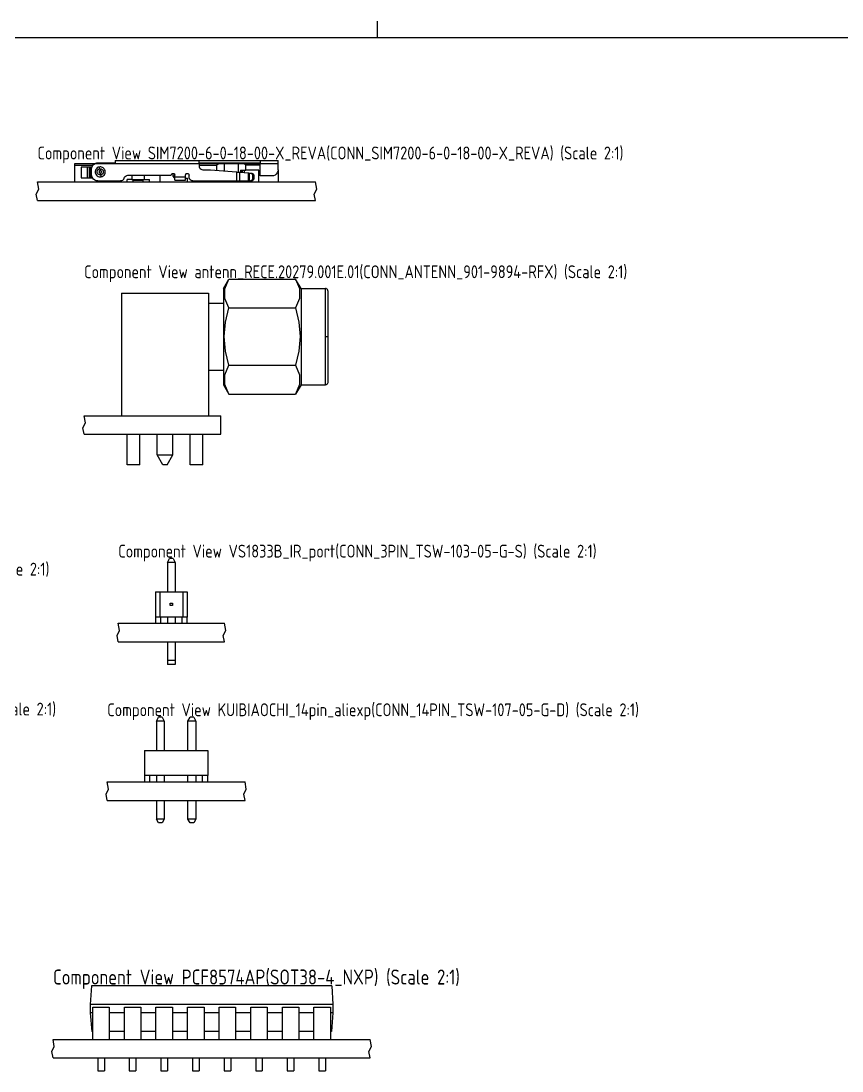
# Model space of a CAD drawing. Header units: inches. Extents: x 0 to 841, y -594 to 0.
# Drawn here: x 112.5 to 244.5, y -168.9 to 0 of the extents above; entities that cross this region are included whole.
import ezdxf

# ---------------------------------------------------------------- set-up
doc = ezdxf.new("R2010")
doc.units = ezdxf.units.IN
doc.header["$MEASUREMENT"] = 0
doc.styles.add('GOST type A0', font='', dxfattribs={"height": 2.116667})
doc.styles.get('GOST type A0').set_extended_font_data('GOST type A')

msp = doc.modelspace()

# ---------------------------------------------------------------- linework, layer by layer
at = {"color": 18, "true_color": 0x000000}
for p, q in [((169.79, 0), (169.79, -2.65)), ((2.65, -2.65), (838.35, -2.65)), ((121.15, -23.21), (121.15, -22.91)), ((121.15, -22.91), (124.41, -22.91)), ((121.15, -25.89), (121.15, -23.21)), ((121.15, -23.21), (124.06, -23.21)), ((122.15, -23.51), (122.15, -25.21)), ((123.9, -23.51), (122.15, -23.51)), ((123.15, -23.51), (123.15, -25.21)), ((123.45, -23.51), (123.45, -25.21)), ((123.75, -25.21), (123.75, -23.51)), ((123.85, -23.81), (123.88, -23.54)), ((123.88, -23.54), (124, -23.28)), ((124, -23.28), (124.18, -23.07)), ((124.18, -23.07), (124.41, -22.91)), ((124.41, -22.91), (124.55, -22.86)), ((124.41, -22.91), (141.15, -22.91)), ((124.55, -22.86), (124.7, -22.83)), ((124.55, -22.86), (124.63, -22.84)), ((124.55, -22.86), (124.55, -22.86)), ((124.75, -23.63), (124.62, -23.76)), ((124.7, -22.82), (124.85, -22.81)), ((124.7, -22.83), (124.85, -22.81)), ((124.7, -22.83), (124.7, -22.82)), ((124.92, -23.53), (124.75, -23.63)), ((124.85, -22.81), (127.65, -22.81)), ((125.1, -23.48), (124.92, -23.53)), ((125.25, -23.46), (125.1, -23.48)), ((125.1, -23.48), (125.1, -23.48)), ((125.11, -23.51), (125.1, -23.48)), ((125.11, -23.51), (125.11, -23.51)), ((125.11, -23.54), (125.11, -23.51)), ((125.11, -23.54), (125.11, -23.54)), ((125.12, -23.6), (125.11, -23.54)), ((125.12, -23.6), (125.12, -23.6)), ((125.13, -23.65), (125.12, -23.6)), ((125.34, -23.47), (125.25, -23.46)), ((125.44, -23.49), (125.34, -23.47)), ((125.59, -23.54), (125.44, -23.49)), ((125.74, -23.63), (125.59, -23.54)), ((125.86, -23.75), (125.74, -23.63)), ((127.65, -22.41), (127.65, -22.43)), ((127.65, -22.41), (141.15, -22.41)), ((127.65, -22.43), (127.65, -22.69)), ((127.65, -22.43), (127.65, -22.49)), ((127.65, -22.49), (127.65, -22.57)), ((127.65, -22.57), (127.65, -22.69)), ((127.65, -22.69), (127.65, -22.81)), ((130.35, -22.91), (148.35, -22.91)), ((141.15, -22.41), (150.95, -22.41)), ((141.15, -22.43), (141.15, -22.41)), ((141.15, -22.78), (141.15, -22.43)), ((141.15, -22.48), (141.15, -22.43)), ((141.15, -22.56), (141.15, -22.48)), ((141.15, -22.66), (141.15, -22.56)), ((141.15, -22.78), (141.15, -22.66)), ((141.15, -22.91), (141.15, -22.78)), ((141.15, -22.81), (150.95, -22.81)), ((141.15, -22.91), (141.15, -23.31)), ((141.15, -22.91), (144.25, -22.91)), ((141.15, -23.21), (143.95, -23.21)), ((141.15, -23.31), (141.17, -23.47)), ((141.17, -23.47), (141.23, -23.61)), ((141.23, -23.61), (141.32, -23.74)), ((143.95, -23.21), (144.25, -22.91)), ((143.95, -23.21), (143.95, -24)), ((144.25, -22.91), (145.15, -22.91)), ((145.15, -22.91), (145.15, -24.1)), ((145.15, -22.91), (147.45, -22.91)), ((147.45, -22.91), (147.45, -24.3)), ((147.45, -22.91), (148.35, -22.91)), ((148.65, -23.21), (148.35, -22.91)), ((148.35, -22.91), (150.95, -22.91)), ((148.65, -24.01), (148.65, -23.21)), ((150.95, -23.21), (148.65, -23.21)), ((150.95, -22.41), (150.95, -22.43)), ((150.95, -22.41), (153.85, -22.41)), ((150.95, -22.43), (150.95, -22.78)), ((150.95, -22.43), (150.95, -22.48)), ((150.95, -22.48), (150.95, -22.56)), ((150.95, -22.56), (150.95, -22.66)), ((150.95, -22.66), (150.95, -22.78)), ((150.95, -22.78), (150.95, -22.91)), ((150.95, -24.91), (150.95, -22.91)), ((150.95, -22.91), (153.85, -22.91)), ((153.85, -22.43), (153.85, -22.41)), ((153.85, -22.78), (153.85, -22.43)), ((153.85, -22.48), (153.85, -22.43)), ((153.85, -22.56), (153.85, -22.48)), ((153.85, -22.66), (153.85, -22.56)), ((153.85, -22.78), (153.85, -22.66)), ((153.85, -22.91), (153.85, -22.78)), ((153.85, -23.91), (153.85, -22.91)), ((122.15, -25.21), (123.98, -25.21)), ((123.85, -24.71), (123.85, -23.81)), ((123.88, -24.97), (123.85, -24.71)), ((123.98, -25.21), (123.88, -24.97)), ((124.14, -25.42), (123.98, -25.21)), ((124.48, -24.06), (124.45, -24.21)), ((124.45, -24.21), (124.45, -24.36)), ((124.45, -24.36), (124.48, -24.51)), ((124.53, -23.9), (124.48, -24.06)), ((124.48, -24.51), (124.54, -24.65)), ((124.62, -23.76), (124.53, -23.9)), ((124.54, -24.65), (124.64, -24.78)), ((124.64, -24.78), (124.75, -24.9)), ((124.75, -24.22), (124.77, -24.12)), ((124.75, -24.24), (124.75, -24.22)), ((124.75, -24.32), (124.75, -24.24)), ((124.76, -24.36), (124.75, -24.32)), ((124.75, -24.9), (124.9, -24.98)), ((124.77, -24.41), (124.76, -24.36)), ((124.77, -24.12), (124.81, -24.03)), ((124.77, -24.12), (124.77, -24.12)), ((124.79, -24.46), (124.77, -24.41)), ((124.8, -24.49), (124.79, -24.46)), ((124.84, -24.56), (124.8, -24.49)), ((124.81, -24.02), (124.86, -23.94)), ((124.81, -24.03), (124.81, -24.02)), ((124.86, -24.58), (124.84, -24.56)), ((124.86, -23.94), (124.88, -23.93)), ((124.92, -24.65), (124.86, -24.58)), ((124.88, -23.93), (124.94, -23.87)), ((124.9, -24.98), (125.05, -25.04)), ((124.93, -24.65), (124.92, -24.65)), ((125.02, -24.71), (124.93, -24.65)), ((124.94, -23.87), (124.96, -23.85)), ((124.96, -23.85), (125.02, -23.82)), ((125.02, -23.82), (125.05, -23.8)), ((125.02, -24.71), (125.02, -24.71)), ((125.12, -24.75), (125.02, -24.71)), ((125.05, -23.8), (125.09, -23.79)), ((125.06, -24.19), (125.05, -24.23)), ((125.05, -24.23), (125.05, -24.28)), ((125.05, -24.28), (125.05, -24.32)), ((125.05, -24.32), (125.07, -24.36)), ((125.05, -25.04), (125.15, -25.06)), ((125.08, -24.15), (125.06, -24.19)), ((125.07, -24.36), (125.09, -24.39)), ((125.11, -24.11), (125.08, -24.15)), ((125.09, -23.79), (125.1, -23.78)), ((125.09, -24.39), (125.12, -24.42)), ((125.1, -23.78), (125.15, -23.77)), ((125.15, -24.09), (125.11, -24.11)), ((125.12, -24.42), (125.15, -24.44)), ((125.13, -24.75), (125.12, -24.75)), ((125.13, -23.65), (125.13, -23.65)), ((125.14, -23.7), (125.13, -23.65)), ((125.25, -24.76), (125.13, -24.75)), ((125.14, -23.7), (125.14, -23.7)), ((125.15, -23.74), (125.14, -23.7)), ((125.15, -23.74), (125.15, -23.74)), ((125.15, -23.76), (125.15, -23.74)), ((125.15, -23.76), (125.15, -23.76)), ((125.15, -23.77), (125.15, -23.76)), ((125.15, -23.77), (125.25, -23.76)), ((125.2, -24.07), (125.15, -24.09)), ((125.15, -24.44), (125.19, -24.46)), ((125.15, -25.06), (125.25, -25.06)), ((125.19, -24.46), (125.22, -24.46)), ((125.25, -24.06), (125.2, -24.07)), ((125.22, -24.46), (125.25, -24.46)), ((125.25, -23.76), (125.36, -23.78)), ((125.25, -23.76), (125.25, -23.77)), ((125.25, -23.77), (125.25, -23.8)), ((125.25, -23.8), (125.25, -23.84)), ((125.25, -23.84), (125.25, -23.88)), ((125.25, -23.88), (125.25, -23.94)), ((125.25, -23.94), (125.25, -24)), ((125.25, -24), (125.25, -24.03)), ((125.25, -24.03), (125.25, -24.06)), ((125.28, -24.07), (125.25, -24.06)), ((125.25, -24.46), (125.25, -24.54)), ((125.25, -24.46), (125.3, -24.46)), ((125.25, -24.54), (125.25, -24.6)), ((125.25, -24.6), (125.25, -24.66)), ((125.25, -24.66), (125.25, -24.7)), ((125.25, -24.7), (125.25, -24.74)), ((125.25, -24.74), (125.25, -24.76)), ((125.34, -24.76), (125.25, -24.76)), ((125.25, -24.76), (125.25, -24.76)), ((125.25, -24.76), (125.25, -24.76)), ((125.25, -25.06), (125.39, -25.05)), ((125.3, -24.07), (125.28, -24.07)), ((125.34, -24.09), (125.3, -24.07)), ((125.3, -24.46), (125.34, -24.44)), ((125.37, -24.11), (125.34, -24.09)), ((125.34, -24.44), (125.38, -24.41)), ((125.39, -24.74), (125.34, -24.76)), ((125.34, -24.76), (125.34, -24.76)), ((125.34, -24.76), (125.34, -24.76)), ((125.34, -24.76), (125.34, -24.76)), ((125.34, -24.78), (125.34, -24.76)), ((125.34, -24.78), (125.34, -24.78)), ((125.35, -24.81), (125.34, -24.78)), ((125.35, -24.81), (125.35, -24.81)), ((125.36, -24.86), (125.35, -24.81)), ((125.36, -23.78), (125.37, -23.78)), ((125.36, -24.86), (125.36, -24.86)), ((125.37, -24.91), (125.36, -24.86)), ((125.37, -23.78), (125.47, -23.82)), ((125.4, -24.14), (125.37, -24.11)), ((125.37, -24.91), (125.37, -24.91)), ((125.38, -24.98), (125.37, -24.91)), ((125.38, -24.41), (125.41, -24.38)), ((125.38, -24.98), (125.38, -24.98)), ((125.39, -25.05), (125.38, -24.98)), ((125.4, -24.74), (125.39, -24.74)), ((125.39, -25.05), (125.57, -25)), ((125.39, -25.05), (125.39, -25.05)), ((125.42, -24.17), (125.4, -24.14)), ((125.44, -24.73), (125.4, -24.74)), ((125.41, -24.38), (125.43, -24.34)), ((125.44, -24.2), (125.42, -24.17)), ((125.43, -24.34), (125.44, -24.3)), ((125.45, -24.25), (125.44, -24.2)), ((125.44, -24.3), (125.45, -24.25)), ((125.47, -24.71), (125.44, -24.73)), ((125.47, -23.82), (125.56, -23.88)), ((125.47, -23.82), (125.47, -23.82)), ((125.53, -24.67), (125.47, -24.71)), ((125.55, -24.66), (125.53, -24.67)), ((125.61, -24.6), (125.55, -24.66)), ((125.56, -23.88), (125.57, -23.88)), ((125.57, -23.88), (125.63, -23.95)), ((125.57, -25), (125.74, -24.89)), ((125.63, -24.59), (125.61, -24.6)), ((125.63, -23.95), (125.65, -23.97)), ((125.68, -24.51), (125.63, -24.59)), ((125.65, -23.97), (125.69, -24.03)), ((125.69, -24.5), (125.68, -24.51)), ((125.69, -24.03), (125.71, -24.07)), ((125.72, -24.41), (125.69, -24.5)), ((125.71, -24.07), (125.73, -24.12)), ((125.73, -24.41), (125.72, -24.41)), ((125.73, -24.12), (125.74, -24.17)), ((125.74, -24.31), (125.73, -24.41)), ((125.74, -24.17), (125.74, -24.21)), ((125.74, -24.21), (125.75, -24.29)), ((125.75, -24.29), (125.74, -24.31)), ((125.74, -24.89), (125.87, -24.77)), ((125.95, -23.88), (125.86, -23.75)), ((125.87, -24.77), (125.96, -24.63)), ((126.01, -24.02), (125.95, -23.88)), ((125.96, -24.63), (126.02, -24.47)), ((126.04, -24.16), (126.01, -24.02)), ((126.02, -24.47), (126.04, -24.32)), ((126.04, -24.32), (126.04, -24.16)), ((129.02, -25.41), (129.17, -25.12)), ((129.17, -25.12), (129.27, -25)), ((129.27, -25), (129.39, -24.9)), ((129.39, -24.9), (129.54, -24.84)), ((129.54, -24.84), (129.7, -24.81)), ((129.7, -24.81), (136.65, -24.81)), ((130.35, -24.81), (130.35, -25.51)), ((132.35, -25.51), (132.35, -24.81)), ((134.85, -24.81), (134.85, -25.89)), ((136.65, -24.81), (136.66, -24.74)), ((136.66, -24.74), (136.69, -24.66)), ((136.69, -24.66), (136.73, -24.6)), ((136.73, -24.6), (136.8, -24.55)), ((136.8, -24.55), (136.87, -24.52)), ((136.87, -24.52), (136.95, -24.51)), ((136.95, -24.51), (137.02, -24.52)), ((136.95, -24.87), (136.95, -24.51)), ((136.96, -24.98), (136.95, -24.87)), ((136.95, -24.87), (136.96, -24.98)), ((137, -25.08), (136.96, -24.98)), ((136.96, -24.98), (136.96, -24.98)), ((136.97, -25.01), (137, -25.07)), ((137, -25.07), (137, -25.07)), ((137.06, -25.16), (137, -25.08)), ((137.02, -24.52), (137.1, -24.55)), ((137.03, -25.11), (137.03, -25.11)), ((137.03, -25.11), (137.06, -25.16)), ((137.15, -25.22), (137.06, -25.16)), ((137.06, -25.16), (137.06, -25.16)), ((137.1, -24.55), (137.16, -24.6)), ((137.1, -25.18), (137.15, -25.22)), ((137.25, -25.26), (137.15, -25.22)), ((137.15, -25.22), (137.15, -25.22)), ((137.16, -24.6), (137.21, -24.66)), ((137.19, -25.24), (137.24, -25.26)), ((137.21, -24.66), (137.24, -24.74)), ((137.24, -24.74), (137.25, -24.81)), ((137.24, -25.26), (137.24, -25.26)), ((137.25, -25.11), (137.25, -24.81)), ((137.25, -25.24), (137.25, -25.11)), ((138.95, -25.11), (137.25, -25.11)), ((137.25, -25.36), (137.25, -25.24)), ((138.95, -24.81), (138.96, -24.74)), ((138.95, -25.11), (138.95, -24.81)), ((138.95, -25.24), (138.95, -25.11)), ((138.95, -25.36), (138.95, -25.24)), ((138.95, -25.27), (139.25, -25.27)), ((138.96, -24.74), (138.99, -24.66)), ((138.99, -24.66), (139.03, -24.6)), ((139.03, -24.6), (139.1, -24.55)), ((139.1, -24.55), (139.17, -24.52)), ((139.17, -24.52), (139.25, -24.51)), ((139.25, -24.51), (139.32, -24.52)), ((139.25, -25.89), (139.25, -25.27)), ((139.32, -24.52), (139.4, -24.55)), ((139.4, -24.55), (139.46, -24.6)), ((139.46, -24.6), (139.51, -24.66)), ((139.51, -24.66), (139.54, -24.74)), ((139.54, -24.74), (139.55, -24.81)), ((139.55, -25.11), (139.55, -24.81)), ((139.57, -25.27), (139.55, -25.11)), ((139.63, -25.41), (139.57, -25.27)), ((141.32, -23.74), (141.45, -23.83)), ((141.45, -23.83), (141.59, -23.89)), ((141.59, -23.89), (141.75, -23.91)), ((141.75, -23.91), (142.95, -23.91)), ((142.95, -23.91), (147.15, -24.27)), ((147.15, -24.27), (147.34, -24.29)), ((147.15, -24.27), (147.15, -25.71)), ((147.34, -24.29), (147.53, -24.31)), ((147.53, -24.31), (147.7, -24.32)), ((147.7, -24.32), (149.03, -24.44)), ((147.7, -25.71), (147.7, -24.32)), ((147.79, -24.01), (148.65, -24.01)), ((147.79, -24.01), (147.79, -24.33)), ((147.93, -24.34), (147.93, -24.01)), ((147.96, -24.01), (147.96, -24.34)), ((148.1, -24.36), (148.1, -24.01)), ((148.45, -24.39), (148.45, -24.01)), ((150.75, -24.01), (148.65, -24.01)), ((149.03, -24.44), (149.07, -24.44)), ((149.03, -24.44), (149.03, -25.71)), ((149.07, -24.44), (149.11, -24.44)), ((149.11, -24.44), (149.15, -24.45)), ((149.15, -24.45), (149.18, -24.45)), ((149.15, -25.71), (149.15, -24.45)), ((149.18, -24.45), (149.22, -24.45)), ((149.22, -24.45), (149.25, -24.45)), ((149.25, -24.45), (149.42, -24.47)), ((149.25, -25.71), (149.25, -24.45)), ((149.42, -24.47), (149.5, -24.49)), ((149.42, -24.47), (149.63, -24.49)), ((149.5, -24.49), (149.56, -24.52)), ((149.56, -24.52), (149.62, -24.57)), ((149.62, -24.57), (149.67, -24.64)), ((149.63, -24.49), (149.71, -24.51)), ((149.67, -24.64), (149.7, -24.71)), ((149.7, -24.71), (149.72, -24.79)), ((149.71, -24.51), (149.78, -24.54)), ((149.72, -24.79), (149.73, -24.83)), ((149.73, -25.31), (149.72, -25.42)), ((149.73, -24.83), (149.73, -24.87)), ((149.73, -24.87), (149.73, -25.31)), ((149.73, -24.87), (149.95, -24.89)), ((149.95, -25.31), (149.73, -25.31)), ((149.78, -24.54), (149.84, -24.59)), ((149.84, -24.59), (149.88, -24.66)), ((149.88, -24.66), (149.92, -24.73)), ((149.92, -24.73), (149.94, -24.81)), ((149.95, -25.31), (149.93, -25.42)), ((149.94, -24.81), (149.94, -24.85)), ((149.94, -24.85), (149.95, -24.89)), ((149.95, -24.89), (149.95, -25.31)), ((150.75, -25.89), (150.75, -24.01)), ((152.85, -24.91), (150.95, -24.91)), ((153.1, -24.88), (152.85, -24.91)), ((153.35, -24.78), (153.1, -24.88)), ((153.55, -24.62), (153.35, -24.78)), ((153.71, -24.41), (153.55, -24.62)), ((153.81, -24.17), (153.71, -24.41)), ((153.85, -23.91), (153.81, -24.17)), ((153.85, -23.91), (153.85, -25.89)), ((115.15, -25.89), (159.85, -25.89)), ((115.35, -27.05), (115.15, -25.89)), ((124.35, -25.58), (124.14, -25.42)), ((124.59, -25.68), (124.35, -25.58)), ((124.85, -25.71), (124.59, -25.68)), ((124.85, -25.71), (128.49, -25.71)), ((128.65, -25.69), (128.49, -25.71)), ((128.8, -25.63), (128.65, -25.69)), ((128.92, -25.53), (128.8, -25.63)), ((129.02, -25.41), (128.92, -25.53)), ((129.55, -25.89), (129.55, -25.51)), ((130.35, -25.51), (129.55, -25.51)), ((130.35, -25.51), (132.35, -25.51)), ((130.35, -25.51), (132.35, -25.51)), ((130.55, -25.55), (130.55, -25.51)), ((130.55, -25.58), (130.55, -25.55)), ((130.55, -25.61), (130.55, -25.58)), ((130.55, -25.61), (132.15, -25.61)), ((130.55, -25.89), (130.55, -25.61)), ((130.55, -25.61), (130.55, -25.61)), ((132.15, -25.51), (132.15, -25.56)), ((132.15, -25.56), (132.15, -25.59)), ((132.15, -25.59), (132.15, -25.61)), ((132.15, -25.89), (132.15, -25.61)), ((132.15, -25.61), (132.15, -25.61)), ((132.35, -25.51), (133.15, -25.51)), ((133.15, -25.89), (133.15, -25.51)), ((137.25, -25.47), (137.25, -25.36)), ((137.25, -25.55), (137.25, -25.47)), ((137.25, -25.6), (137.25, -25.55)), ((137.25, -25.61), (137.25, -25.6)), ((137.25, -25.61), (138.95, -25.61)), ((138.95, -25.47), (138.95, -25.36)), ((138.95, -25.55), (138.95, -25.47)), ((138.95, -25.6), (138.95, -25.55)), ((138.95, -25.61), (138.95, -25.6)), ((139.72, -25.54), (139.63, -25.41)), ((139.85, -25.63), (139.72, -25.54)), ((139.99, -25.69), (139.85, -25.63)), ((140.15, -25.71), (139.99, -25.69)), ((140.15, -25.71), (147.15, -25.71)), ((143.95, -25.71), (143.95, -25.89)), ((145.15, -25.71), (145.15, -25.89)), ((147.15, -25.71), (147.34, -25.71)), ((147.34, -25.71), (147.53, -25.71)), ((147.45, -25.71), (147.45, -25.89)), ((147.53, -25.71), (147.7, -25.71)), ((147.7, -25.71), (149.03, -25.71)), ((147.79, -25.71), (147.79, -25.89)), ((147.93, -25.89), (147.93, -25.71)), ((147.96, -25.71), (147.96, -25.89)), ((148.1, -25.89), (148.1, -25.71)), ((148.45, -25.89), (148.45, -25.71)), ((149.03, -25.71), (149.07, -25.71)), ((149.07, -25.71), (149.11, -25.71)), ((149.11, -25.71), (149.15, -25.71)), ((149.15, -25.71), (149.18, -25.71)), ((149.18, -25.71), (149.22, -25.71)), ((149.22, -25.71), (149.25, -25.71)), ((149.25, -25.71), (149.39, -25.71)), ((149.48, -25.7), (149.39, -25.71)), ((149.39, -25.71), (149.61, -25.71)), ((149.56, -25.66), (149.48, -25.7)), ((149.63, -25.6), (149.56, -25.66)), ((149.7, -25.7), (149.61, -25.71)), ((149.68, -25.51), (149.63, -25.6)), ((149.72, -25.42), (149.68, -25.51)), ((149.78, -25.66), (149.7, -25.7)), ((149.85, -25.6), (149.78, -25.66)), ((149.9, -25.51), (149.85, -25.6)), ((149.93, -25.42), (149.9, -25.51)), ((160.05, -27.05), (159.85, -25.89)), ((114.95, -27.85), (115.35, -27.05)), ((115.15, -28.85), (114.95, -27.85)), ((159.65, -27.85), (160.05, -27.05)), ((159.85, -28.85), (159.65, -27.85)), ((115.15, -28.85), (159.85, -28.85)), ((145.05, -43), (145.9, -41.52)), ((145.28, -43.05), (145.9, -41.52)), ((145.9, -41.52), (156.67, -41.52)), ((156.67, -41.52), (157.29, -43.04)), ((157.53, -43), (156.67, -41.52)), ((128.65, -43.75), (128.65, -63.47)), ((128.65, -43.75), (142.65, -43.75)), ((142.65, -43.75), (142.65, -63.47)), ((145.05, -43), (145.05, -43.27)), ((145.05, -43.27), (145.05, -44.04)), ((145.28, -44.61), (145.28, -43.05)), ((157.29, -43.04), (157.29, -44.6)), ((157.53, -43), (157.53, -43.27)), ((157.53, -43), (161.45, -43)), ((157.53, -43.27), (157.53, -44.04)), ((161.55, -43.02), (161.45, -43)), ((161.45, -43.27), (161.45, -43)), ((161.45, -44.04), (161.45, -43.27)), ((161.65, -43.06), (161.55, -43.02)), ((161.73, -43.12), (161.65, -43.06)), ((161.79, -43.2), (161.73, -43.12)), ((161.83, -43.3), (161.79, -43.2)), ((161.85, -43.4), (161.83, -43.3)), ((161.85, -43.4), (161.85, -43.65)), ((161.85, -43.65), (161.85, -44.39)), ((142.65, -45.35), (145.05, -45.35)), ((145.05, -44.04), (145.05, -45.27)), ((145.05, -45.27), (145.05, -46.88)), ((145.9, -46.14), (145.28, -44.61)), ((157.29, -44.6), (156.67, -46.14)), ((157.53, -44.04), (157.53, -45.27)), ((157.53, -45.27), (157.53, -46.88)), ((161.45, -45.27), (161.45, -44.04)), ((161.45, -46.88), (161.45, -45.27)), ((161.85, -44.39), (161.85, -45.56)), ((161.85, -45.56), (161.85, -47.08)), ((145.05, -46.88), (145.05, -48.75)), ((145.38, -48.41), (145.9, -46.14)), ((145.9, -46.14), (156.67, -46.14)), ((156.67, -46.14), (157.19, -48.41)), ((157.53, -46.88), (157.53, -48.75)), ((161.45, -48.75), (161.45, -46.88)), ((161.85, -47.08), (161.85, -48.85)), ((145.05, -48.75), (145.05, -50.75)), ((145.19, -50.75), (145.38, -48.41)), ((157.19, -48.41), (157.38, -50.75)), ((157.53, -48.75), (157.53, -50.75)), ((161.45, -50.75), (161.45, -48.75)), ((161.85, -48.85), (161.85, -50.75)), ((145.05, -50.75), (145.05, -52.76)), ((145.05, -50.75), (145.19, -50.75)), ((145.38, -53.08), (145.19, -50.75)), ((157.38, -50.75), (157.19, -53.08)), ((157.53, -50.75), (157.38, -50.75)), ((157.53, -50.75), (157.38, -50.75)), ((157.53, -50.75), (157.53, -52.76)), ((161.45, -52.76), (161.45, -50.75)), ((161.45, -50.75), (161.55, -50.75)), ((161.65, -50.75), (161.83, -50.75)), ((161.85, -50.75), (161.85, -52.66)), ((145.05, -52.76), (145.05, -54.63)), ((145.9, -55.37), (145.38, -53.08)), ((157.19, -53.08), (156.67, -55.37)), ((157.53, -52.76), (157.53, -54.63)), ((161.45, -54.63), (161.45, -52.76)), ((161.85, -52.66), (161.85, -54.43)), ((145.05, -54.63), (145.05, -56.23)), ((145.28, -56.9), (145.9, -55.37)), ((145.9, -55.37), (156.67, -55.37)), ((156.67, -55.37), (157.29, -56.9)), ((157.53, -54.63), (157.53, -56.23)), ((161.45, -56.23), (161.45, -54.63)), ((161.85, -54.43), (161.85, -55.95)), ((142.65, -56.15), (145.05, -56.15)), ((145.05, -56.23), (145.05, -57.47)), ((145.28, -58.47), (145.28, -56.9)), ((157.29, -56.9), (157.29, -58.46)), ((157.53, -56.23), (157.53, -57.47)), ((161.45, -57.47), (161.45, -56.23)), ((161.85, -55.95), (161.85, -57.12)), ((161.85, -57.12), (161.85, -57.85)), ((145.05, -57.47), (145.05, -58.24)), ((145.05, -58.24), (145.05, -58.5)), ((145.05, -58.5), (145.9, -59.99)), ((145.9, -59.99), (145.28, -58.47)), ((157.29, -58.46), (156.67, -59.99)), ((157.53, -58.5), (156.67, -59.99)), ((157.53, -57.47), (157.53, -58.24)), ((157.53, -58.24), (157.53, -58.5)), ((157.53, -58.5), (161.45, -58.5)), ((161.45, -58.24), (161.45, -57.47)), ((161.45, -58.5), (161.45, -58.24)), ((161.55, -58.49), (161.45, -58.5)), ((161.65, -58.45), (161.55, -58.49)), ((161.73, -58.39), (161.65, -58.45)), ((161.79, -58.3), (161.73, -58.39)), ((161.83, -58.21), (161.79, -58.3)), ((161.85, -58.1), (161.83, -58.21)), ((161.85, -57.85), (161.85, -58.1)), ((145.9, -59.99), (156.67, -59.99)), ((122.65, -63.47), (144.65, -63.47)), ((122.85, -64.63), (122.65, -63.47)), ((144.65, -66.43), (144.65, -63.47)), ((122.45, -65.43), (122.85, -64.63)), ((122.65, -66.43), (122.45, -65.43)), ((122.65, -66.43), (144.65, -66.43)), ((129.55, -71.35), (129.55, -66.43)), ((131.59, -71.35), (131.59, -66.43)), ((134.38, -69.75), (134.38, -66.43)), ((136.92, -69.75), (136.92, -66.43)), ((139.71, -71.35), (139.71, -66.43)), ((141.75, -71.35), (141.75, -66.43)), ((134.38, -69.75), (134.42, -69.75)), ((135.3, -71.35), (134.38, -69.75)), ((134.42, -69.75), (134.55, -69.75)), ((134.55, -69.75), (134.75, -69.75)), ((134.75, -69.75), (135.01, -69.75)), ((135.01, -69.75), (135.32, -69.75)), ((135.32, -69.75), (135.65, -69.75)), ((135.65, -69.75), (135.97, -69.75)), ((135.97, -69.75), (136.28, -69.75)), ((135.99, -71.35), (136.92, -69.75)), ((136.28, -69.75), (136.54, -69.75)), ((136.54, -69.75), (136.75, -69.75)), ((136.75, -69.75), (136.87, -69.75)), ((136.87, -69.75), (136.92, -69.75)), ((131.59, -71.35), (129.55, -71.35)), ((135.31, -71.35), (135.3, -71.35)), ((135.35, -71.35), (135.31, -71.35)), ((135.4, -71.35), (135.35, -71.35)), ((135.47, -71.35), (135.4, -71.35)), ((135.56, -71.35), (135.47, -71.35)), ((135.65, -71.35), (135.56, -71.35)), ((135.74, -71.35), (135.65, -71.35)), ((135.82, -71.35), (135.74, -71.35)), ((135.89, -71.35), (135.82, -71.35)), ((135.95, -71.35), (135.89, -71.35)), ((135.98, -71.35), (135.95, -71.35)), ((135.99, -71.35), (135.98, -71.35)), ((141.75, -71.35), (139.71, -71.35)), ((136.04, -87.06), (136.39, -86.45)), ((136.04, -87.06), (136.04, -91.78)), ((137.31, -87.06), (136.04, -87.06)), ((136.96, -86.45), (136.39, -86.45)), ((136.96, -86.45), (137.31, -87.06)), ((137.31, -87.06), (137.31, -91.78)), ((134.14, -91.78), (134.14, -95.85)), ((134.14, -91.78), (134.8, -91.78)), ((134.8, -91.78), (136.04, -91.78)), ((134.8, -91.78), (138.56, -91.78)), ((134.8, -91.78), (134.8, -95.85)), ((137.31, -91.78), (138.56, -91.78)), ((138.56, -95.85), (138.56, -91.78)), ((138.56, -91.78), (139.22, -91.78)), ((139.22, -91.78), (139.22, -95.85)), ((136.5, -93.99), (136.5, -93.63)), ((136.5, -93.63), (136.85, -93.63)), ((136.85, -93.99), (136.5, -93.99)), ((136.85, -93.63), (136.85, -93.99)), ((134.14, -95.85), (134.14, -96.86)), ((134.8, -95.85), (134.14, -95.85)), ((138.56, -95.85), (134.8, -95.85)), ((135, -96.86), (135, -95.85)), ((136.04, -95.85), (136.04, -96.86)), ((137.31, -95.85), (137.31, -96.86)), ((138.35, -95.85), (138.35, -96.86)), ((139.22, -95.85), (138.56, -95.85)), ((139.22, -96.86), (139.22, -95.85)), ((128.14, -96.86), (145.22, -96.86)), ((128.34, -98.02), (128.14, -96.86)), ((145.42, -98.02), (145.22, -96.86)), ((127.94, -98.82), (128.34, -98.02)), ((128.14, -99.82), (127.94, -98.82)), ((145.02, -98.82), (145.42, -98.02)), ((145.22, -99.82), (145.02, -98.82)), ((128.14, -99.82), (145.22, -99.82)), ((136.04, -99.82), (136.04, -102.86)), ((137.31, -99.82), (137.31, -102.86)), ((137.31, -102.86), (136.04, -102.86)), ((136.04, -102.86), (136.04, -103.47)), ((137.31, -102.86), (137.31, -103.47)), ((137.31, -103.47), (136.04, -103.47)), ((134.27, -112.57), (134.62, -111.96)), ((134.27, -112.57), (134.27, -117.29)), ((135.54, -112.57), (134.27, -112.57)), ((135.19, -111.96), (134.62, -111.96)), ((135.19, -111.96), (135.54, -112.57)), ((135.54, -112.57), (135.54, -117.29)), ((139.35, -112.57), (139.7, -111.96)), ((139.35, -117.29), (139.35, -112.57)), ((140.62, -112.57), (139.35, -112.57)), ((140.27, -111.96), (139.7, -111.96)), ((140.27, -111.96), (140.62, -112.57)), ((140.62, -112.57), (140.62, -117.29)), ((132.37, -117.29), (132.37, -121.35)), ((132.37, -117.29), (142.53, -117.29)), ((142.53, -117.29), (142.53, -121.35)), ((132.37, -121.35), (132.37, -122.37)), ((142.53, -121.35), (132.37, -121.35)), ((133.23, -122.37), (133.23, -121.35)), ((134.27, -121.35), (134.27, -122.37)), ((135.54, -121.35), (135.54, -122.37)), ((139.35, -122.37), (139.35, -121.35)), ((140.62, -121.35), (140.62, -122.37)), ((141.66, -121.35), (141.66, -122.37)), ((142.53, -122.37), (142.53, -121.35)), ((126.37, -122.37), (148.53, -122.37)), ((126.57, -123.53), (126.37, -122.37)), ((148.73, -123.53), (148.53, -122.37)), ((126.17, -124.33), (126.57, -123.53)), ((126.37, -125.33), (126.17, -124.33)), ((148.33, -124.33), (148.73, -123.53)), ((148.53, -125.33), (148.33, -124.33)), ((126.37, -125.33), (148.53, -125.33)), ((134.27, -125.33), (134.27, -128.36)), ((135.54, -125.33), (135.54, -128.36)), ((139.35, -128.36), (139.35, -125.33)), ((140.62, -125.33), (140.62, -128.36)), ((134.62, -128.97), (134.27, -128.36)), ((135.54, -128.36), (134.27, -128.36)), ((135.19, -128.97), (134.62, -128.97)), ((135.54, -128.36), (135.19, -128.97)), ((139.7, -128.97), (139.35, -128.36)), ((140.62, -128.36), (139.35, -128.36)), ((140.27, -128.97), (139.7, -128.97)), ((140.62, -128.36), (140.27, -128.97)), ((123.85, -155.14), (123.65, -158.16)), ((162.46, -155.14), (123.85, -155.14)), ((160.61, -155.13), (160.62, -155.13)), ((160.61, -155.14), (160.61, -155.13)), ((160.61, -155.14), (160.61, -155.14)), ((160.62, -155.13), (160.64, -155.13)), ((160.64, -155.13), (160.68, -155.13)), ((160.68, -155.13), (160.74, -155.13)), ((160.74, -155.13), (160.81, -155.13)), ((160.81, -155.13), (160.89, -155.13)), ((160.89, -155.13), (160.97, -155.13)), ((160.97, -155.13), (161.05, -155.13)), ((161.05, -155.13), (161.12, -155.13)), ((161.12, -155.13), (161.18, -155.13)), ((161.18, -155.13), (161.23, -155.13)), ((161.23, -155.13), (161.25, -155.13)), ((161.25, -155.13), (161.26, -155.13)), ((161.26, -155.13), (161.26, -155.13)), ((161.26, -155.13), (161.26, -155.14)), ((162.46, -155.14), (162.66, -158.16)), ((123.65, -158.16), (123.65, -159.49)), ((162.66, -158.16), (123.65, -158.16)), ((124.05, -163.77), (124.05, -158.57)), ((124.05, -158.57), (126.69, -158.57)), ((126.69, -158.57), (126.69, -163.77)), ((129.13, -163.77), (129.13, -158.57)), ((129.13, -158.57), (131.77, -158.57)), ((131.77, -158.57), (131.77, -163.77)), ((134.21, -163.77), (134.21, -158.57)), ((134.21, -158.57), (136.85, -158.57)), ((136.85, -158.57), (136.85, -163.77)), ((139.29, -163.77), (139.29, -158.57)), ((139.29, -158.57), (141.93, -158.57)), ((141.93, -158.57), (141.93, -163.77)), ((144.37, -163.77), (144.37, -158.57)), ((144.37, -158.57), (147.01, -158.57)), ((147.01, -158.57), (147.01, -163.77)), ((149.45, -163.77), (149.45, -158.57)), ((149.45, -158.57), (152.09, -158.57)), ((152.09, -158.57), (152.09, -163.77)), ((154.53, -163.77), (154.53, -158.57)), ((154.53, -158.57), (157.17, -158.57)), ((157.17, -158.57), (157.17, -163.77)), ((159.61, -163.77), (159.61, -158.57)), ((159.61, -158.57), (162.25, -158.57)), ((162.25, -158.57), (162.25, -163.77)), ((162.66, -158.16), (162.66, -159.49)), ((123.65, -159.49), (123.9, -162.5)), ((124.05, -159.49), (123.65, -159.49)), ((129.13, -159.49), (126.69, -159.49)), ((134.21, -159.49), (131.77, -159.49)), ((139.29, -159.49), (136.85, -159.49)), ((144.37, -159.49), (141.93, -159.49)), ((149.45, -159.49), (147.01, -159.49)), ((154.53, -159.49), (152.09, -159.49)), ((159.61, -159.49), (157.17, -159.49)), ((162.66, -159.49), (162.25, -159.49)), ((162.66, -159.49), (162.41, -162.5)), ((117.65, -163.77), (168.66, -163.77)), ((117.85, -164.93), (117.65, -163.77)), ((124.05, -162.5), (123.9, -162.5)), ((129.13, -162.5), (126.69, -162.5)), ((134.21, -162.5), (131.77, -162.5)), ((139.29, -162.5), (136.85, -162.5)), ((144.37, -162.5), (141.93, -162.5)), ((149.45, -162.5), (147.01, -162.5)), ((154.53, -162.5), (152.09, -162.5)), ((159.61, -162.5), (157.17, -162.5)), ((162.41, -162.5), (162.25, -162.5)), ((168.86, -164.93), (168.66, -163.77)), ((117.45, -165.73), (117.85, -164.93)), ((168.46, -165.73), (168.86, -164.93)), ((117.65, -166.73), (117.45, -165.73)), ((117.65, -166.73), (168.66, -166.73)), ((124.84, -166.73), (124.84, -168.85)), ((125.91, -166.73), (125.91, -168.85)), ((129.92, -166.73), (129.92, -168.85)), ((130.99, -166.73), (130.99, -168.85)), ((135, -166.73), (135, -168.85)), ((136.07, -166.73), (136.07, -168.85)), ((140.08, -166.73), (140.08, -168.85)), ((141.15, -166.73), (141.15, -168.85)), ((145.16, -166.73), (145.16, -168.85)), ((146.23, -166.73), (146.23, -168.85)), ((150.24, -166.73), (150.24, -168.85)), ((151.31, -166.73), (151.31, -168.85)), ((155.32, -166.73), (155.32, -168.85)), ((156.39, -166.73), (156.39, -168.85)), ((160.4, -166.73), (160.4, -168.85)), ((161.47, -166.73), (161.47, -168.85)), ((168.66, -166.73), (168.46, -165.73)), ((124.84, -168.85), (125.91, -168.85)), ((129.92, -168.85), (130.99, -168.85)), ((135, -168.85), (136.07, -168.85)), ((140.08, -168.85), (141.15, -168.85)), ((145.16, -168.85), (146.23, -168.85)), ((150.24, -168.85), (151.31, -168.85)), ((155.32, -168.85), (156.39, -168.85)), ((160.4, -168.85), (161.47, -168.85))]:
    msp.add_line(p, q, dxfattribs=at)

# ---------------------------------------------------------------- texts
at = {"color": 18, "true_color": 0x000000, "style": 'GOST type A0'}
for s, height, p in [('Component View SIM7200-6-0-18-00-X_REVA(CONN_SIM7200-6-0-18-00-X_REVA) (Scale 2:1)', 2.0694, (115.15, -22.26)), ('Component View antenn_RECE.20279.001E.01(CONN_ANTENN_901-9894-RFX) (Scale 2:1)', 2.0694, (122.65, -41.36)), ('Component View VS1833B_IR_port(CONN_3PIN_TSW-103-05-G-S) (Scale 2:1)', 2.0694, (128.14, -86.29)), ('Component View VS1833B_IR_port(CONN_3PIN_TSW-103-05-G-S) (Scale 2:1)', 2.0694, (40.15, -89.18)), ('Component View KUIBIAOCHI_14pin_aliexp(CONN_14PIN_TSW-107-05-G-D) (Scale 2:1)', 2.0694, (32.65, -111.68)), ('Component View KUIBIAOCHI_14pin_aliexp(CONN_14PIN_TSW-107-05-G-D) (Scale 2:1)', 2.0694, (126.37, -111.8)), ('Component View PCF8574AP(SOT38-4_NXP) (Scale 2:1)', 2.4143, (117.65, -154.95))]:
    msp.add_text(s, height=height, dxfattribs=at).set_placement(p)

doc.saveas('drawing.dxf')
